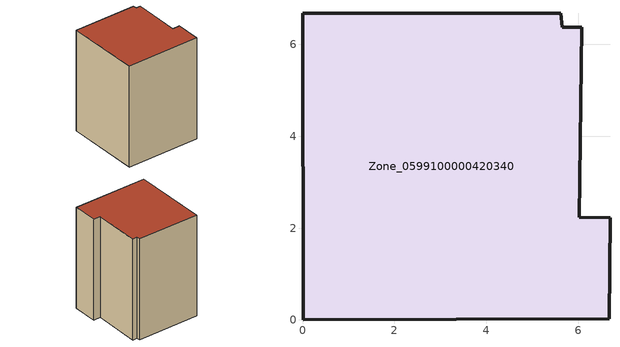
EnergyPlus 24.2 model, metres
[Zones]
Zone_0599100000420340
 floor ground (C_G): 6.08,6.38 6.03,2.23 6.7,2.23 6.67,0.02 0.02,0 0,6.68 5.63,6.68 5.66,6.38 z0
 wall outside (C_F): 0.02,0 6.67,0.02 6.7,2.23 6.03,2.23 6.08,6.38 5.66,6.38 5.63,6.68 0,6.68 0.02,0 z0:9.28
 roof outside (C_R): 6.03,2.23 6.08,6.38 5.66,6.38 5.63,6.68 0,6.68 0.02,0 6.67,0.02 6.7,2.23 z9.28
[BUILDING]
Pand.0599100000420340: North Axis=0; Terrain=City; Loads Convergence Tolerance Value=0.04; Temperature Convergence Tolerance Value=0.4; Solar Distribution=FullExterior; Maximum Number of Warmup Days=25; Minimum Number of Warmup Days=1
[Site:Location]
Rotterdam.The.Hague.AP_ZH_NLD Design_Conditions: Latitude=51.96; Longitude=4.45; Time Zone=1; Elevation=-4.5
[SITE:GROUNDTEMPERATURE:BUILDINGSURFACE]
18, 18, 18, 18, 18, 18, 18, 18, 18, 18, 18, 18
[MATERIAL] Thermal Absorptance=0.9; Solar Absorptance=0.7; Visible Absorptance=0.7
Name | Roughness | Thickness | Conductivity | Density | Specific Heat
G.TC.2006-2014 | MediumSmooth | 0.15 | 0.06 | 540 | 1210
F.TC.2006-2014 | Rough | 0.3 | 0.12 | 1920 | 840
R.TC.2006-2014 | MediumRough | 0.2 | 0.08 | 1500 | 1000
[CONSTRUCTION]
C_G: G.TC.2006-2014
C_F: F.TC.2006-2014
C_R: R.TC.2006-2014
[ZONE]
Zone_0599100000420340: Type=1; Multiplier=1; Ceiling Height=Autocalculate; Volume=Autocalculate; Floor Area=autocalculate; Part of Total Floor Area=Yes
[ZONEINFILTRATION:DESIGNFLOWRATE]
Infil_Zone_0599100000420340: Zone or ZoneList or Space or SpaceList=Zone_0599100000420340; Schedule=AlwaysOn; Design Flow Rate Calculation Method=Flow/Area; Flow Rate per Floor Area=0.0015; Constant Term Coefficient=1; Temperature Term Coefficient=0; Velocity Term Coefficient=0; Velocity Squared Term Coefficient=0
[HVACTEMPLATE:ZONE:IDEALLOADSAIRSYSTEM]
Zone_0599100000420340: Maximum Heating Supply Air Temperature=50; Minimum Cooling Supply Air Temperature=13; Maximum Heating Supply Air Humidity Ratio=0.0156; Minimum Cooling Supply Air Humidity Ratio=0.0077; Heating Limit=NoLimit; Cooling Limit=NoLimit; Dehumidification Control Type=ConstantSensibleHeatRatio; Cooling Sensible Heat Ratio=0.7; Dehumidification Setpoint=60; Humidification Control Type=None; Humidification Setpoint=30; Outdoor Air Method=None; Outdoor Air Flow Rate per Person=0.00944; Outdoor Air Flow Rate per Zone Floor Area=0; Outdoor Air Flow Rate per Zone=0; Demand Controlled Ventilation Type=None; Outdoor Air Economizer Type=NoEconomizer; Heat Recovery Type=None; Sensible Heat Recovery Effectiveness=0.7; Latent Heat Recovery Effectiveness=0.65
[ZONECONTROL:THERMOSTAT]
ThermostatControl_Zone_0599100000420340: Zone or ZoneList=Zone_0599100000420340; Control Type Schedule=DualSetpointControlType; Control 1=Thermostat_Zone_0599100000420340; Temperature Difference Between Cutout And Setpoint=0
[THERMOSTATSETPOINT:DUALSETPOINT]
Thermostat_Zone_0599100000420340: Heating Setpoint Temperature Schedule=HeatingSetpoint_Zone_0599100000420340; Cooling Setpoint Temperature Schedule=CoolingSetpoint_Zone_0599100000420340
[SCHEDULE:COMPACT]
HeatingSetpoint_Zone_0599100000420340: Through: 12/31, For: AllDays, Until: 24:00, 21
CoolingSetpoint_Zone_0599100000420340: Through: 12/31, For: AllDays, Until: 24:00, 24
DualSetpointControlType: Through: 12/31, For: AllDays, Until: 24:00, 4
AlwaysOn: Through: 12/31, For: AllDays, Until: 24:00, 1
